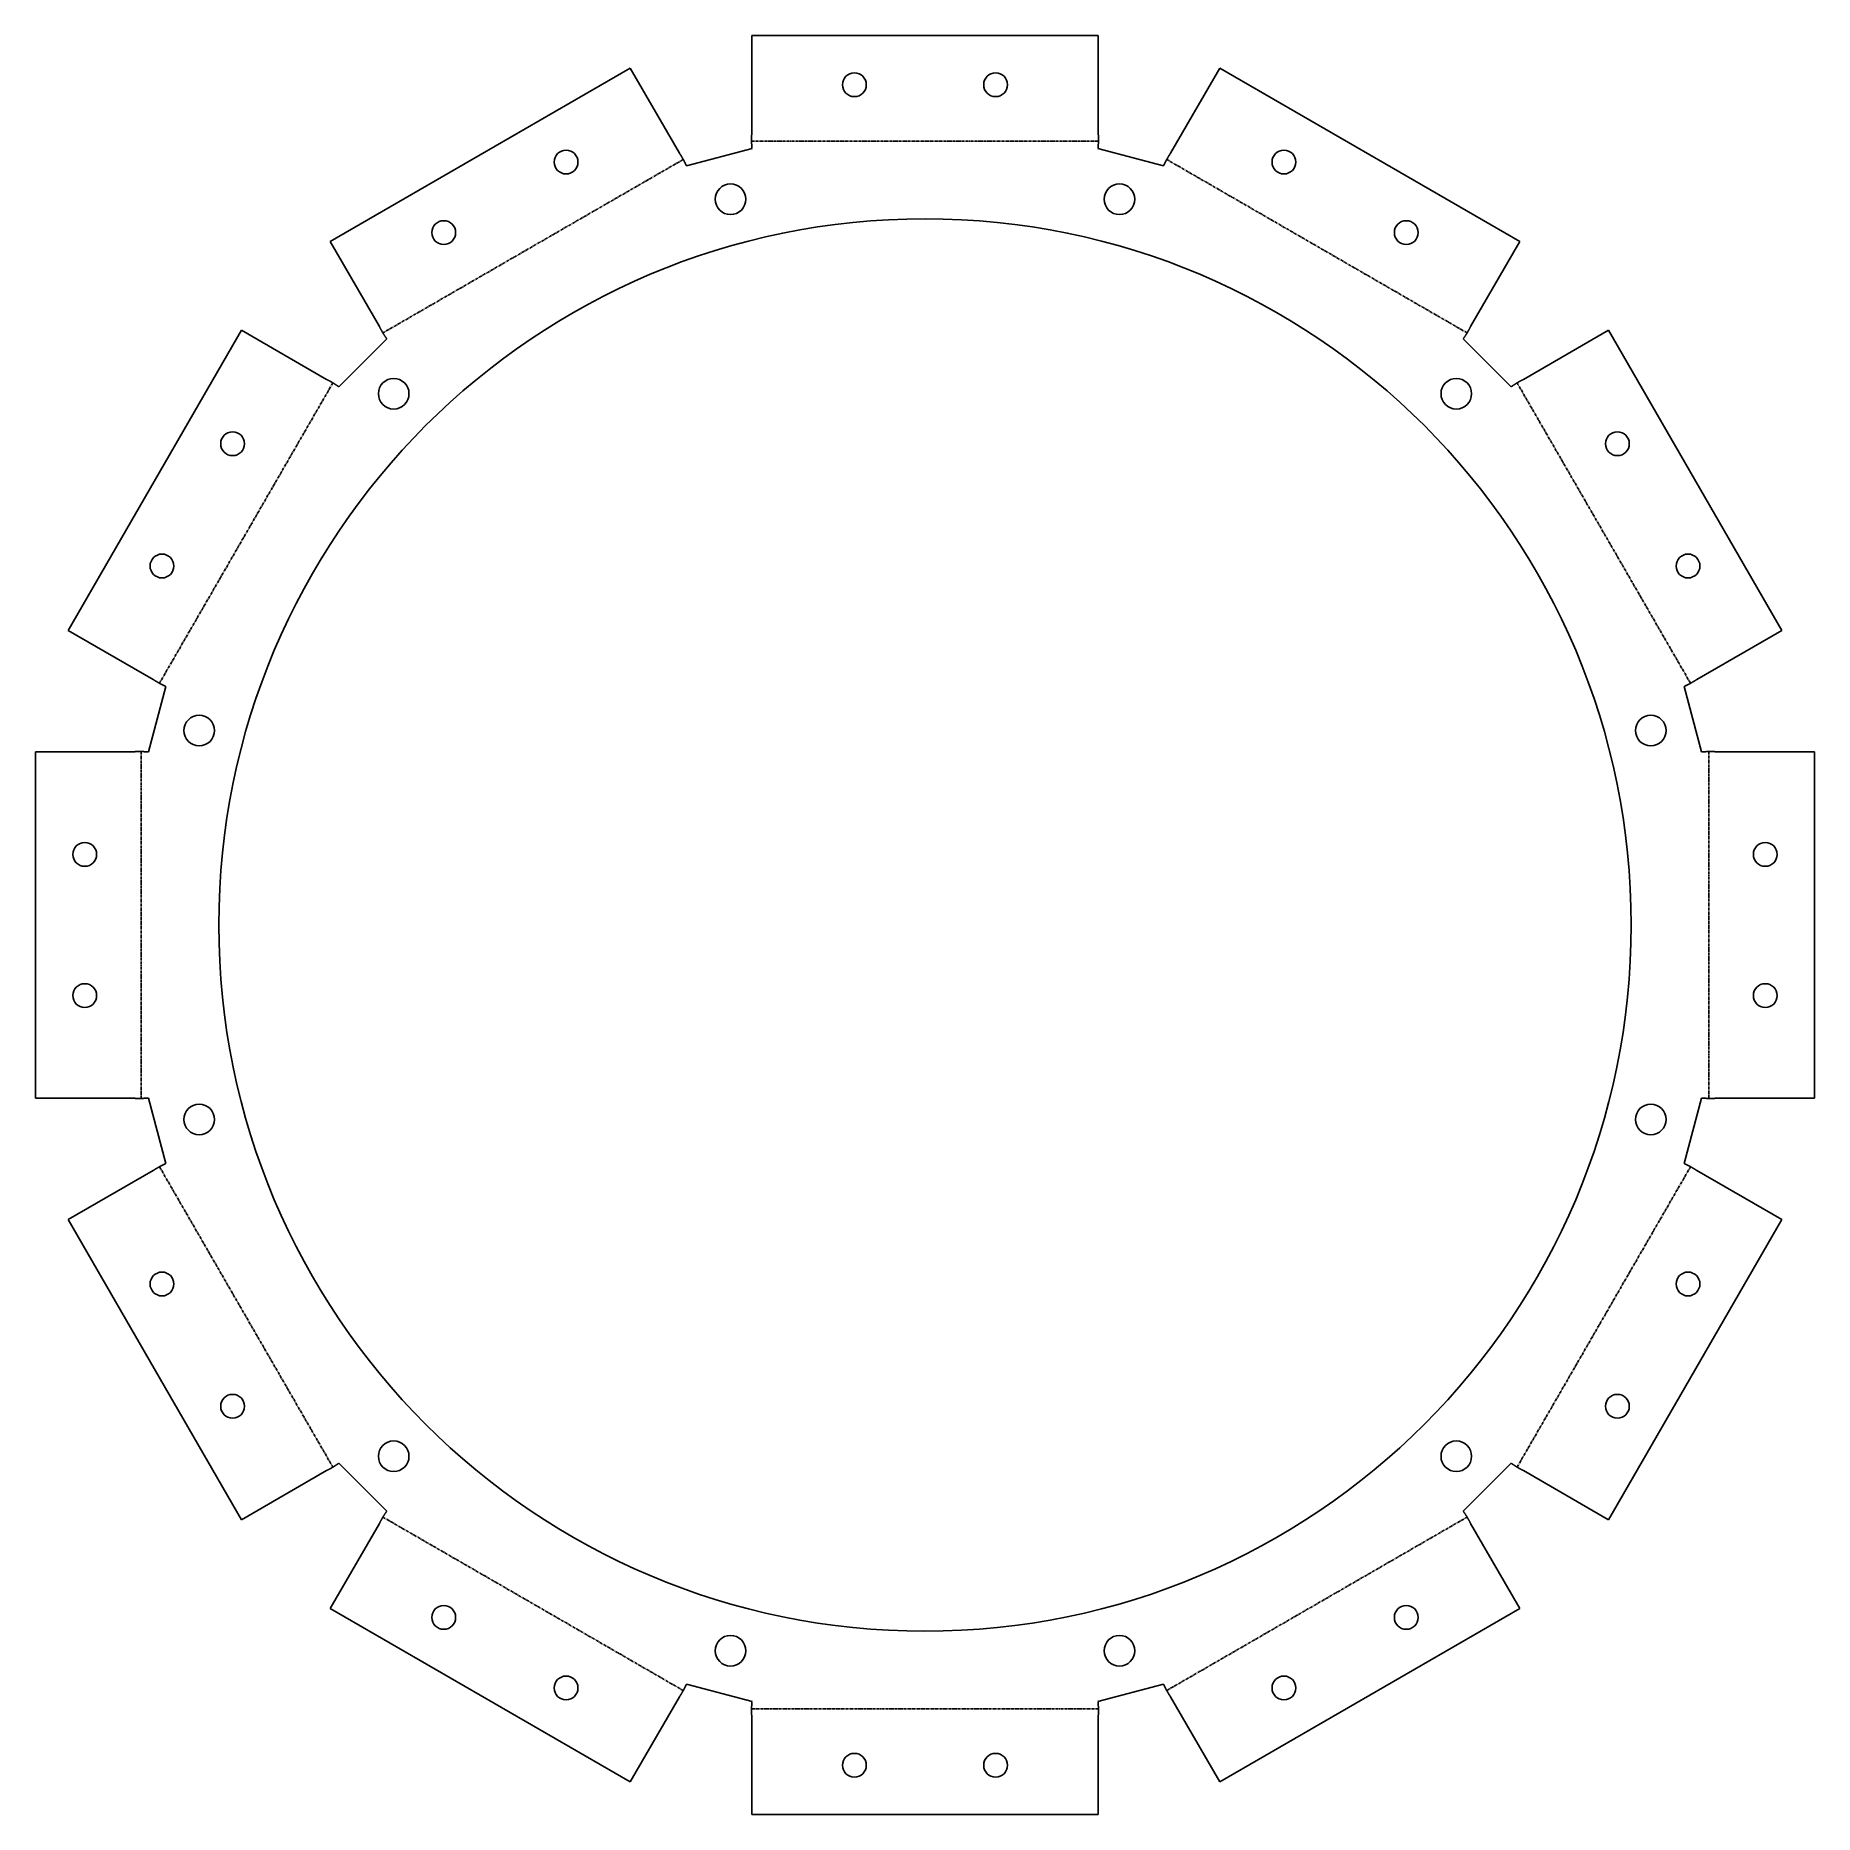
# Model space of a CAD drawing. Extents: x -157 to 157, y -22 to 293.
import ezdxf

# ---------------------------------------------------------------- set-up
doc = ezdxf.new("R2010")
doc.units = 0
doc.linetypes.add('CENTER', pattern=[0.787402, 0.492126, -0.098425, 0.098425, -0.098425])
doc.layers.add('SHEETMETAL_BEND_LINES_DOWN', color=7, linetype='CENTER')
doc.layers.add('SHEETMETAL_CUT_LINES', color=7, linetype='CONTINUOUS')

msp = doc.modelspace()

# ---------------------------------------------------------------- linework, layer by layer
at = {"layer": 'SHEETMETAL_BEND_LINES_DOWN'}
for p, q in [((30.7, 274.58), (-30.7, 274.58)), ((-42.79, 271.34), (-95.96, 240.64)), ((95.96, 240.64), (42.79, 271.34)), ((-104.81, 231.8), (-135.51, 178.62)), ((135.51, 178.62), (104.81, 231.8)), ((-138.75, 166.54), (-138.75, 105.14)), ((138.75, 105.14), (138.75, 166.54)), ((-135.51, 93.05), (-104.81, 39.87)), ((104.81, 39.87), (135.51, 93.05)), ((-95.96, 31.03), (-42.79, 0.33)), ((42.79, 0.33), (95.96, 31.03)), ((-30.7, -2.91), (30.7, -2.91))]:
    msp.add_line(p, q, dxfattribs=at)
at = {"layer": 'SHEETMETAL_CUT_LINES'}
for p, q in [((-30.67, 293.27), (30.67, 293.27)), ((-30.67, 293.27), (-30.67, 275.87)), ((30.67, 293.27), (30.67, 275.87)), ((-105.28, 256.84), (-52.16, 287.51)), ((-52.16, 287.51), (-43.46, 272.44)), ((52.16, 287.51), (43.46, 272.44)), ((52.16, 287.51), (105.28, 256.84)), ((-30.62, 273.29), (-42.21, 270.19)), ((42.21, 270.19), (30.62, 273.29)), ((-105.28, 256.84), (-96.58, 241.77)), ((105.28, 256.84), (96.58, 241.77)), ((-151.68, 187.99), (-121.01, 241.11)), ((-121.01, 241.11), (-105.94, 232.41)), ((-95.25, 239.57), (-103.73, 231.08)), ((103.73, 231.08), (95.25, 239.57)), ((121.01, 241.11), (105.94, 232.41)), ((121.01, 241.11), (151.68, 187.99)), ((-151.68, 187.99), (-136.61, 179.29)), ((151.68, 187.99), (136.61, 179.29)), ((-134.35, 178.05), (-137.46, 166.46)), ((137.46, 166.46), (134.35, 178.05)), ((-157.44, 166.5), (-140.04, 166.5)), ((-157.44, 105.17), (-157.44, 166.5)), ((157.44, 166.5), (140.04, 166.5)), ((157.44, 166.5), (157.44, 105.17)), ((-157.44, 105.17), (-140.04, 105.17)), ((-137.46, 105.21), (-134.35, 93.62)), ((134.35, 93.62), (137.46, 105.21)), ((157.44, 105.17), (140.04, 105.17)), ((-151.68, 83.68), (-136.61, 92.38)), ((151.68, 83.68), (136.61, 92.38)), ((-121.01, 30.56), (-151.68, 83.68)), ((151.68, 83.68), (121.01, 30.56)), ((-121.01, 30.56), (-105.94, 39.26)), ((-103.73, 40.59), (-95.25, 32.1)), ((95.25, 32.1), (103.73, 40.59)), ((121.01, 30.56), (105.94, 39.26)), ((-105.28, 14.83), (-96.58, 29.9)), ((105.28, 14.83), (96.58, 29.9)), ((-52.16, -15.84), (-105.28, 14.83)), ((105.28, 14.83), (52.16, -15.84)), ((-42.21, 1.48), (-30.62, -1.62)), ((30.62, -1.62), (42.21, 1.48)), ((-52.16, -15.84), (-43.46, -0.77)), ((52.16, -15.84), (43.46, -0.77)), ((-30.67, -21.6), (-30.67, -4.2)), ((30.67, -21.6), (30.67, -4.2)), ((30.67, -21.6), (-30.67, -21.6))]:
    msp.add_line(p, q, dxfattribs=at)
for centre, radius in [((-12.5, 284.57), 2.11), ((-12.5, 284.57), 2.11), ((12.5, 284.57), 2.11), ((12.5, 284.57), 2.11), ((-63.54, 270.89), 2.11), ((-63.54, 270.89), 2.11), ((63.54, 270.89), 2.11), ((63.54, 270.89), 2.11), ((-34.42, 264.3), 2.71), ((-34.42, 264.3), 2.71), ((34.42, 264.3), 2.71), ((34.42, 264.3), 2.71), ((0, 135.84), 125), ((-85.19, 258.39), 2.11), ((-85.19, 258.39), 2.11), ((85.19, 258.39), 2.11), ((85.19, 258.39), 2.11), ((-94.05, 229.88), 2.71), ((-94.05, 229.88), 2.71), ((94.05, 229.88), 2.71), ((94.05, 229.88), 2.71), ((-122.56, 221.03), 2.11), ((-122.56, 221.03), 2.11), ((122.56, 221.03), 2.11), ((122.56, 221.03), 2.11), ((-135.06, 199.38), 2.11), ((-135.06, 199.38), 2.11), ((135.06, 199.38), 2.11), ((135.06, 199.38), 2.11), ((-128.47, 170.26), 2.71), ((-128.47, 170.26), 2.71), ((128.47, 170.26), 2.71), ((128.47, 170.26), 2.71), ((-148.74, 148.34), 2.11), ((-148.74, 148.34), 2.11), ((148.74, 148.34), 2.11), ((148.74, 148.34), 2.11), ((-148.74, 123.34), 2.11), ((-148.74, 123.34), 2.11), ((148.74, 123.34), 2.11), ((148.74, 123.34), 2.11), ((-128.47, 101.41), 2.71), ((-128.47, 101.41), 2.71), ((128.47, 101.41), 2.71), ((128.47, 101.41), 2.71), ((-135.06, 72.29), 2.11), ((-135.06, 72.29), 2.11), ((135.06, 72.29), 2.11), ((135.06, 72.29), 2.11), ((-122.56, 50.64), 2.11), ((-122.56, 50.64), 2.11), ((122.56, 50.64), 2.11), ((122.56, 50.64), 2.11), ((-94.05, 41.79), 2.71), ((-94.05, 41.79), 2.71), ((94.05, 41.79), 2.71), ((94.05, 41.79), 2.71), ((-85.19, 13.28), 2.11), ((-85.19, 13.28), 2.11), ((85.19, 13.28), 2.11), ((85.19, 13.28), 2.11), ((-34.42, 7.37), 2.71), ((-34.42, 7.37), 2.71), ((34.42, 7.37), 2.71), ((34.42, 7.37), 2.71), ((-63.54, 0.78), 2.11), ((-63.54, 0.78), 2.11), ((63.54, 0.78), 2.11), ((63.54, 0.78), 2.11), ((-12.5, -12.9), 2.11), ((-12.5, -12.9), 2.11), ((12.5, -12.9), 2.11), ((12.5, -12.9), 2.11)]:
    msp.add_circle(centre, radius, dxfattribs=at)
for points in [[(-30.67, 275.87), (-30.71, 275.21), (-30.7, 274.58), (-30.69, 273.99), (-30.62, 273.29)], [(30.62, 273.29), (30.69, 273.99), (30.7, 274.58), (30.71, 275.21), (30.67, 275.87)], [(-42.21, 270.19), (-42.5, 270.83), (-42.79, 271.34), (-43.09, 271.89), (-43.46, 272.44)], [(43.46, 272.44), (43.09, 271.89), (42.79, 271.34), (42.5, 270.83), (42.21, 270.19)], [(-96.58, 241.77), (-96.28, 241.18), (-95.96, 240.64), (-95.66, 240.14), (-95.25, 239.57)], [(95.25, 239.57), (95.66, 240.14), (95.96, 240.64), (96.28, 241.18), (96.58, 241.77)], [(-103.73, 231.08), (-104.3, 231.49), (-104.81, 231.8), (-105.34, 232.12), (-105.94, 232.41)], [(105.94, 232.41), (105.34, 232.12), (104.81, 231.8), (104.3, 231.49), (103.73, 231.08)], [(-136.61, 179.29), (-136.06, 178.92), (-135.51, 178.62), (-134.99, 178.34), (-134.35, 178.05)], [(134.35, 178.05), (134.99, 178.34), (135.51, 178.62), (136.06, 178.92), (136.61, 179.29)], [(-137.46, 166.46), (-138.16, 166.52), (-138.75, 166.54), (-139.37, 166.55), (-140.04, 166.5)], [(140.04, 166.5), (139.37, 166.55), (138.75, 166.54), (138.16, 166.52), (137.46, 166.46)], [(-140.04, 105.17), (-139.37, 105.12), (-138.75, 105.14), (-138.16, 105.15), (-137.46, 105.21)], [(137.46, 105.21), (138.16, 105.15), (138.75, 105.14), (139.37, 105.12), (140.04, 105.17)], [(-134.35, 93.62), (-134.99, 93.33), (-135.51, 93.05), (-136.06, 92.75), (-136.61, 92.38)], [(136.61, 92.38), (136.06, 92.75), (135.51, 93.05), (134.99, 93.33), (134.35, 93.62)], [(-105.94, 39.26), (-105.34, 39.55), (-104.81, 39.87), (-104.3, 40.18), (-103.73, 40.59)], [(103.73, 40.59), (104.3, 40.18), (104.81, 39.87), (105.34, 39.55), (105.94, 39.26)], [(-95.25, 32.1), (-95.66, 31.53), (-95.96, 31.03), (-96.28, 30.49), (-96.58, 29.9)], [(96.58, 29.9), (96.28, 30.49), (95.96, 31.03), (95.66, 31.53), (95.25, 32.1)], [(-43.46, -0.77), (-43.09, -0.22), (-42.79, 0.33), (-42.5, 0.84), (-42.21, 1.48)], [(42.21, 1.48), (42.5, 0.84), (42.79, 0.33), (43.09, -0.22), (43.46, -0.77)], [(-30.62, -1.62), (-30.69, -2.32), (-30.7, -2.91), (-30.71, -3.54), (-30.67, -4.2)], [(30.67, -4.2), (30.71, -3.54), (30.7, -2.91), (30.69, -2.32), (30.62, -1.62)]]:
    msp.add_open_spline(points, degree=2, knots=[0, 0, 0, 0.5, 0.5, 1, 1, 1], dxfattribs=at)

doc.saveas('drawing.dxf')
